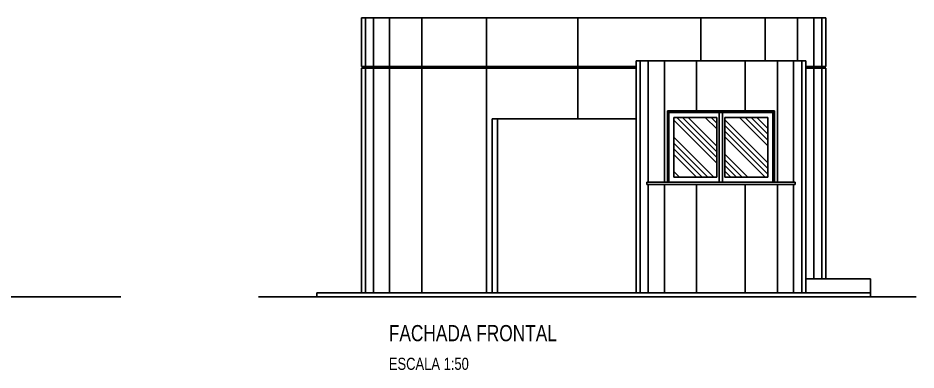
# Model space of a CAD drawing. Extents: x 1.1 to 32.3, y 0 to 31.3.
# Drawn here: x 11.84 to 22.96, y 16 to 20.35 of the extents above; entities that cross this region are included whole.
import ezdxf

# ---------------------------------------------------------------- set-up
doc = ezdxf.new("R2010")
doc.units = 0
doc.header["$LTSCALE"] = 0.5
doc.header["$MEASUREMENT"] = 0
for name, color, linetype in [('ESTRUTURA', 4, 'CONTINUOUS'), ('LAYOUT', 2, 'CONTINUOUS'), ('LINHAPOIO', 1, 'CONTINUOUS'), ('TEXT1', 3, 'CONTINUOUS'), ('TEXT2', 6, 'CONTINUOUS')]:
    doc.layers.add(name, color=color, linetype=linetype)
doc.styles.add('ROMANS', font='', dxfattribs={"width": 0.8})
doc.styles.get('ROMANS').set_extended_font_data('Century Gothic')

msp = doc.modelspace()

# ---------------------------------------------------------------- hatches: boundary and pattern name
at = {"layer": 'LINHAPOIO'}
h = msp.add_hatch(dxfattribs=at)
h.set_pattern_fill('ANSI34', color=256, scale=0.4, style=0)
h.set_pattern_definition([(135, (43.52456, 27.12963), (0.212132, 0.212132), []), (135, (43.45385, 27.12963), (0.212132, 0.212132), []), (135, (43.38314, 27.12963), (0.212132, 0.212132), []), (135, (43.31243, 27.12963), (0.212132, 0.212132), [])])
h.paths.add_polyline_path([(20.5908, 18.3833), (21.1233, 18.3833), (21.1233, 19.1233), (20.5908, 19.1233)])
h.paths.add_polyline_path([(20.4908, 19.1233), (19.9583, 19.1233), (19.9583, 18.3833), (20.4908, 18.3833)])

# ---------------------------------------------------------------- linework, layer by layer
at = {"layer": 'ESTRUTURA'}
for p, q in [((21.8408, 20.3533), (16.0908, 20.3533)), ((16.0908, 20.3533), (16.0908, 19.7533)), ((21.8408, 20.3533), (21.8408, 19.7533)), ((19.4908, 19.8233), (19.4908, 16.9533)), ((21.5908, 19.8233), (19.4908, 19.8233)), ((21.5908, 19.8233), (21.5908, 16.9533)), ((16.1008, 19.7533), (16.0908, 19.7533)), ((16.0908, 19.7333), (16.0908, 16.9533)), ((16.1008, 19.7333), (16.0908, 19.7333)), ((16.1008, 19.7533), (16.1008, 19.7333)), ((21.8408, 19.7533), (21.8308, 19.7533)), ((21.8308, 19.7533), (21.8308, 19.7333)), ((21.8308, 19.7333), (21.8408, 19.7333)), ((21.8408, 19.7333), (21.8408, 17.1233)), ((1.1045, 16.9033), (13.1135, 16.9033)), ((14.8185, 16.9033), (22.9561, 16.9033))]:
    msp.add_line(p, q, dxfattribs=at)
at = {"layer": 'LAYOUT', "color": 4}
for p, q in [((19.4908, 19.7533), (16.1008, 19.7533)), ((21.8308, 19.7533), (21.5908, 19.7533))]:
    msp.add_line(p, q, dxfattribs=at)
at = {"layer": 'LAYOUT'}
for p, q in [((19.4908, 19.7333), (16.1008, 19.7333)), ((21.8308, 19.7333), (21.5908, 19.7333)), ((21.2033, 19.2033), (19.8783, 19.2033)), ((19.8783, 19.2033), (19.8783, 18.3233)), ((21.2033, 19.1833), (19.8783, 19.1833)), ((19.8983, 19.1833), (19.8983, 18.3233)), ((19.9583, 19.1233), (19.9583, 18.3833)), ((20.4908, 19.1233), (19.9583, 19.1233)), ((20.4908, 19.1233), (20.4908, 18.3833)), ((20.5908, 19.1233), (20.5908, 18.3833)), ((21.1233, 19.1233), (20.5908, 19.1233)), ((21.1233, 19.1233), (21.1233, 18.3833)), ((21.1833, 19.1833), (21.1833, 18.3233)), ((21.2033, 19.2033), (21.2033, 18.3233)), ((19.4908, 19.1033), (17.7098, 19.1033)), ((17.7098, 19.1033), (17.7098, 16.9533)), ((17.7765, 19.1033), (17.7765, 16.9533)), ((20.4908, 18.3833), (19.9583, 18.3833)), ((21.1233, 18.3833), (20.5908, 18.3833)), ((21.459, 18.3233), (19.6226, 18.3233)), ((19.6226, 18.3233), (19.6226, 18.2933)), ((21.459, 18.2933), (19.6226, 18.2933)), ((21.459, 18.3233), (21.459, 18.2933)), ((21.5908, 17.1233), (22.3908, 17.1233)), ((22.3908, 17.1233), (22.3908, 16.9033)), ((22.3908, 16.9533), (15.5408, 16.9533)), ((15.5408, 16.9533), (15.5408, 16.9033))]:
    msp.add_line(p, q, dxfattribs=at)
at = {"layer": 'LINHAPOIO'}
for p, q in [((16.1408, 20.3533), (16.1408, 19.7533)), ((16.2408, 20.3533), (16.2408, 19.7533)), ((16.4408, 20.3533), (16.4408, 19.7533)), ((16.8408, 20.3533), (16.8408, 19.7533)), ((17.6408, 20.3533), (17.6408, 19.7533)), ((18.7708, 20.3533), (18.7708, 19.7533)), ((20.2908, 19.8233), (20.2908, 20.3533)), ((21.0908, 19.8233), (21.0908, 20.3533)), ((21.4908, 19.8233), (21.4908, 20.3533)), ((21.6908, 19.7533), (21.6908, 20.3533)), ((21.7908, 19.7533), (21.7908, 20.3533)), ((19.5408, 19.8233), (19.5408, 16.9533)), ((19.6408, 18.3233), (19.6408, 19.8233)), ((19.8408, 19.8233), (19.8408, 18.3233)), ((20.2408, 19.8233), (20.2408, 19.2033)), ((20.8408, 19.8233), (20.8408, 19.2033)), ((21.2408, 19.8233), (21.2408, 18.3233)), ((21.4408, 19.8233), (21.4408, 18.3233)), ((21.5408, 19.8233), (21.5408, 16.9533)), ((16.1408, 19.7333), (16.1408, 16.9533)), ((16.2408, 19.7333), (16.2408, 16.9533)), ((16.4408, 19.7333), (16.4408, 16.9533)), ((16.8408, 19.7333), (16.8408, 16.9533)), ((17.6408, 19.7333), (17.6408, 16.9533)), ((18.7708, 19.7333), (18.7708, 19.1033)), ((21.6908, 17.1233), (21.6908, 19.7333)), ((21.7908, 17.1233), (21.7908, 19.7333)), ((20.5208, 19.1833), (20.5208, 18.3233)), ((20.5608, 19.1833), (20.5608, 18.3233)), ((19.6408, 18.2933), (19.6408, 16.9533)), ((19.8408, 18.2933), (19.8408, 16.9533)), ((20.2408, 18.2933), (20.2408, 16.9533)), ((20.8408, 18.2933), (20.8408, 16.9533)), ((21.2408, 18.2933), (21.2408, 16.9533)), ((21.4408, 18.2933), (21.4408, 16.9533))]:
    msp.add_line(p, q, dxfattribs=at)

# ---------------------------------------------------------------- texts
at = {"layer": 'TEXT1', "style": 'ROMANS', "width": 0.8}
msp.add_text('ESCALA 1:50', height=0.15, dxfattribs=at).set_placement((16.4309, 15.9989))
at = {"layer": 'TEXT2', "color": 5, "style": 'ROMANS', "width": 0.8}
msp.add_text('FACHADA FRONTAL', height=0.2, dxfattribs=at).set_placement((16.4309, 16.3534))

doc.saveas('drawing.dxf')
